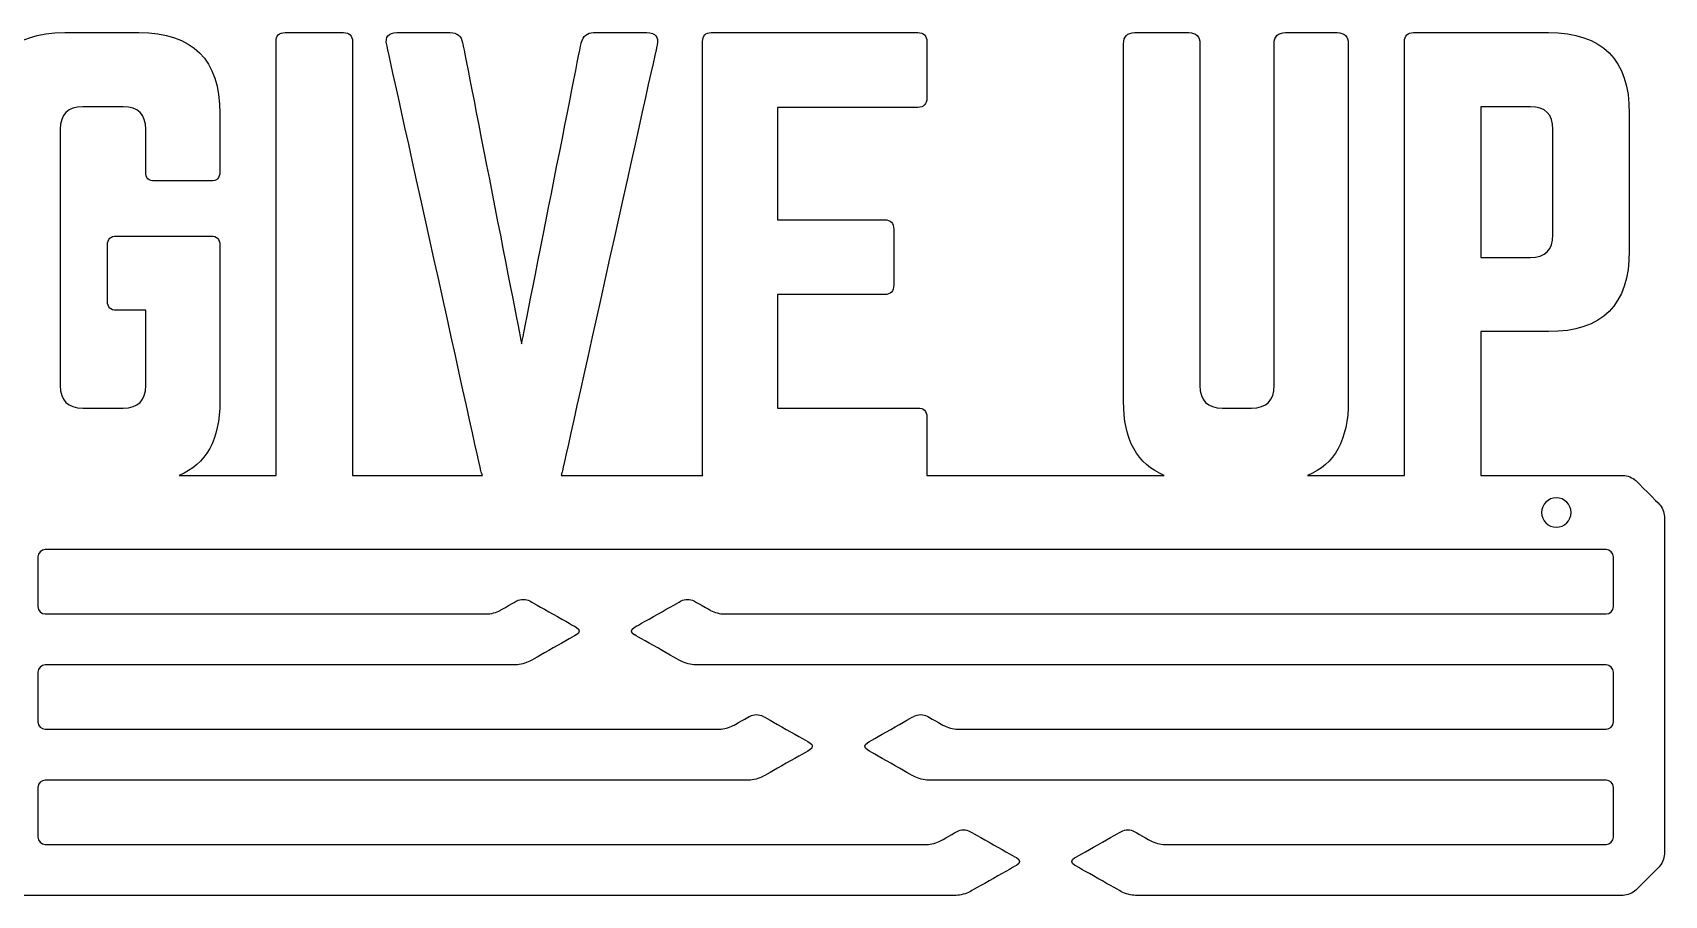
# Model space of a CAD drawing. Header units: millimetres. Extents: x -225 to 225, y -59 to 59.
# Drawn here: x 2.9 to 225.1, y -58.7 to 58.8 of the extents above; entities that cross this region are included whole.
import ezdxf

# ---------------------------------------------------------------- set-up
doc = ezdxf.new("R2010")
doc.units = ezdxf.units.MM
doc.header["$MEASUREMENT"] = 0

msp = doc.modelspace()

# ---------------------------------------------------------------- linework, layer by layer
for points, knots in [([(-3.7916, 47.7761), (-3.7916, 47.7761), (-3.7916, 55.1252), (-0.1171, 58.7996), (7.2317, 58.7996)], [0.2078313253, 0.2078313253, 0.2078313253, 0.2078313253, 0.2078313353, 0.21084337349, 0.21084337349, 0.21084337349, 0.21084337349]), ([(7.2317, 58.7996), (7.2317, 58.7996), (7.2317, 58.7996), (17.3365, 58.7996), (17.3365, 58.7996)], [0.21084337349, 0.21084337349, 0.21084337349, 0.21084337349, 0.21084338349, 0.21385542169, 0.21385542169, 0.21385542169, 0.21385542169]), ([(17.3365, 58.7996), (17.3365, 58.7996), (24.6854, 58.7996), (28.3598, 55.1252), (28.3598, 47.7761)], [0.21385542169, 0.21385542169, 0.21385542169, 0.21385542169, 0.21385543169, 0.21686746988, 0.21686746988, 0.21686746988, 0.21686746988]), ([(36.0151, 57.5747), (36.0151, 57.5747), (36.0151, 58.3913), (36.4232, 58.7996), (37.2398, 58.7996)], [0.28915662651, 0.28915662651, 0.28915662651, 0.28915662651, 0.28915663651, 0.2921686747, 0.2921686747, 0.2921686747, 0.2921686747]), ([(37.2398, 58.7996), (37.2398, 58.7996), (37.2398, 58.7996), (45.2011, 58.7996), (45.2011, 58.7996)], [0.2921686747, 0.2921686747, 0.2921686747, 0.2921686747, 0.2921686847, 0.29518072289, 0.29518072289, 0.29518072289, 0.29518072289]), ([(45.2011, 58.7996), (45.2011, 58.7996), (46.0177, 58.7996), (46.4259, 58.3913), (46.4259, 57.5747)], [0.29518072289, 0.29518072289, 0.29518072289, 0.29518072289, 0.29518073289, 0.29819277108, 0.29819277108, 0.29819277108, 0.29819277108]), ([(51.0955, 57.1154), (51.0955, 57.1154), (50.8403, 58.2383), (51.2997, 58.7996), (52.4734, 58.7996)], [0.31325301205, 0.31325301205, 0.31325301205, 0.31325301205, 0.31325302205, 0.31626506024, 0.31626506024, 0.31626506024, 0.31626506024]), ([(52.4734, 58.7996), (52.4734, 58.7996), (52.4734, 58.7996), (59.7459, 58.7996), (59.7459, 58.7996)], [0.31626506024, 0.31626506024, 0.31626506024, 0.31626506024, 0.31626507024, 0.31927710843, 0.31927710843, 0.31927710843, 0.31927710843]), ([(59.7459, 58.7996), (59.7459, 58.7996), (60.6645, 58.7996), (61.2257, 58.3403), (61.4298, 57.4218)], [0.31927710843, 0.31927710843, 0.31927710843, 0.31927710843, 0.31927711843, 0.32228915663, 0.32228915663, 0.32228915663, 0.32228915663]), ([(77.5823, 57.4218), (77.5823, 57.4218), (77.8374, 58.3403), (78.3987, 58.7996), (79.2662, 58.7996)], [0.32831325301, 0.32831325301, 0.32831325301, 0.32831325301, 0.32831326301, 0.3313253012, 0.3313253012, 0.3313253012, 0.3313253012]), ([(79.2662, 58.7996), (79.2662, 58.7996), (79.2662, 58.7996), (86.5387, 58.7996), (86.5387, 58.7996)], [0.3313253012, 0.3313253012, 0.3313253012, 0.3313253012, 0.3313253112, 0.3343373494, 0.3343373494, 0.3343373494, 0.3343373494]), ([(86.5387, 58.7996), (86.5387, 58.7996), (87.7124, 58.7996), (88.1718, 58.2383), (87.9165, 57.1154)], [0.3343373494, 0.3343373494, 0.3343373494, 0.3343373494, 0.3343373594, 0.33734939759, 0.33734939759, 0.33734939759, 0.33734939759]), ([(94.1173, 57.5747), (94.1173, 57.5747), (94.1173, 58.3913), (94.5, 58.7996), (95.2656, 58.7996)], [0.35240963855, 0.35240963855, 0.35240963855, 0.35240963855, 0.35240964855, 0.35542168675, 0.35542168675, 0.35542168675, 0.35542168675]), ([(95.2656, 58.7996), (95.2656, 58.7996), (95.2656, 58.7996), (123.4364, 58.7996), (123.4364, 58.7996)], [0.35542168675, 0.35542168675, 0.35542168675, 0.35542168675, 0.35542169675, 0.35843373494, 0.35843373494, 0.35843373494, 0.35843373494]), ([(123.4364, 58.7996), (123.4364, 58.7996), (124.2529, 58.7996), (124.6612, 58.3913), (124.6612, 57.5747)], [0.35843373494, 0.35843373494, 0.35843373494, 0.35843373494, 0.35843374494, 0.36144578313, 0.36144578313, 0.36144578313, 0.36144578313]), ([(151.454, 57.2684), (151.454, 57.2684), (151.454, 58.2893), (151.9643, 58.7996), (152.9851, 58.7996)], [0.41265060241, 0.41265060241, 0.41265060241, 0.41265060241, 0.41265061241, 0.4156626506, 0.4156626506, 0.4156626506, 0.4156626506]), ([(152.9851, 58.7996), (152.9851, 58.7996), (152.9851, 58.7996), (160.3339, 58.7996), (160.3339, 58.7996)], [0.4156626506, 0.4156626506, 0.4156626506, 0.4156626506, 0.4156626606, 0.4186746988, 0.4186746988, 0.4186746988, 0.4186746988]), ([(160.3339, 58.7996), (160.3339, 58.7996), (161.3546, 58.7996), (161.8649, 58.2893), (161.8649, 57.2684)], [0.4186746988, 0.4186746988, 0.4186746988, 0.4186746988, 0.4186747088, 0.42168674699, 0.42168674699, 0.42168674699, 0.42168674699]), ([(171.9697, 57.2684), (171.9697, 57.2684), (171.9697, 58.2893), (172.48, 58.7996), (173.5008, 58.7996)], [0.43674698795, 0.43674698795, 0.43674698795, 0.43674698795, 0.43674699795, 0.43975903614, 0.43975903614, 0.43975903614, 0.43975903614]), ([(173.5008, 58.7996), (173.5008, 58.7996), (173.5008, 58.7996), (180.5433, 58.7996), (180.5433, 58.7996)], [0.43975903614, 0.43975903614, 0.43975903614, 0.43975903614, 0.43975904614, 0.44277108434, 0.44277108434, 0.44277108434, 0.44277108434]), ([(180.5433, 58.7996), (180.5433, 58.7996), (181.564, 58.7996), (182.0744, 58.2893), (182.0744, 57.2684)], [0.44277108434, 0.44277108434, 0.44277108434, 0.44277108434, 0.44277109434, 0.44578313253, 0.44578313253, 0.44578313253, 0.44578313253]), ([(189.7296, 57.5747), (189.7296, 57.5747), (189.7296, 58.3913), (190.1378, 58.7996), (190.9543, 58.7996)], [0.46084337349, 0.46084337349, 0.46084337349, 0.46084337349, 0.46084338349, 0.46385542169, 0.46385542169, 0.46385542169, 0.46385542169]), ([(190.9543, 58.7996), (190.9543, 58.7996), (190.9543, 58.7996), (209.3266, 58.7996), (209.3266, 58.7996)], [0.46385542169, 0.46385542169, 0.46385542169, 0.46385542169, 0.46385543169, 0.46686746988, 0.46686746988, 0.46686746988, 0.46686746988]), ([(209.3266, 58.7996), (209.3266, 58.7996), (216.6756, 58.7996), (220.35, 55.1252), (220.35, 47.7761)], [0.46686746988, 0.46686746988, 0.46686746988, 0.46686746988, 0.46686747988, 0.46987951807, 0.46987951807, 0.46987951807, 0.46987951807]), ([(36.0151, -1.2164), (36.0151, -1.2164), (36.0151, -1.2164), (36.0151, 57.5747), (36.0151, 57.5747)], [0.28614457831, 0.28614457831, 0.28614457831, 0.28614457831, 0.28614458831, 0.28915662651, 0.28915662651, 0.28915662651, 0.28915662651]), ([(46.4259, 57.5747), (46.4259, 57.5747), (46.4259, 57.5747), (46.4259, -1.2164), (46.4259, -1.2164)], [0.29819277108, 0.29819277108, 0.29819277108, 0.29819277108, 0.29819278108, 0.30120481928, 0.30120481928, 0.30120481928, 0.30120481928]), ([(63.956, -1.0634), (63.956, -1.0634), (63.956, -1.0634), (51.0955, 57.1154), (51.0955, 57.1154)], [0.31024096386, 0.31024096386, 0.31024096386, 0.31024096386, 0.31024097386, 0.31325301205, 0.31325301205, 0.31325301205, 0.31325301205]), ([(61.4298, 57.4218), (61.4298, 57.4218), (61.4298, 57.4218), (69.4678, 16.3902), (69.4678, 16.3902)], [0.32228915663, 0.32228915663, 0.32228915663, 0.32228915663, 0.32228916663, 0.32530120482, 0.32530120482, 0.32530120482, 0.32530120482]), ([(69.4678, 16.3902), (69.4678, 16.3902), (69.4678, 16.3902), (77.5823, 57.4218), (77.5823, 57.4218)], [0.32530120482, 0.32530120482, 0.32530120482, 0.32530120482, 0.32530121482, 0.32831325301, 0.32831325301, 0.32831325301, 0.32831325301]), ([(87.9165, 57.1154), (87.9165, 57.1154), (87.9165, 57.1154), (74.9795, -1.0634), (74.9795, -1.0634)], [0.33734939759, 0.33734939759, 0.33734939759, 0.33734939759, 0.33734940759, 0.34036144578, 0.34036144578, 0.34036144578, 0.34036144578]), ([(94.1173, -1.2164), (94.1173, -1.2164), (94.1173, -1.2164), (94.1173, 57.5747), (94.1173, 57.5747)], [0.34939759036, 0.34939759036, 0.34939759036, 0.34939759036, 0.34939760036, 0.35240963855, 0.35240963855, 0.35240963855, 0.35240963855]), ([(124.6612, 57.5747), (124.6612, 57.5747), (124.6612, 57.5747), (124.6612, 49.9198), (124.6612, 49.9198)], [0.36144578313, 0.36144578313, 0.36144578313, 0.36144578313, 0.36144579313, 0.36445783133, 0.36445783133, 0.36445783133, 0.36445783133]), ([(151.454, 8.5821), (151.454, 8.5821), (151.454, 8.5821), (151.454, 57.2684), (151.454, 57.2684)], [0.40963855422, 0.40963855422, 0.40963855422, 0.40963855422, 0.40963856422, 0.41265060241, 0.41265060241, 0.41265060241, 0.41265060241]), ([(161.8649, 57.2684), (161.8649, 57.2684), (161.8649, 57.2684), (161.8649, 10.7255), (161.8649, 10.7255)], [0.42168674699, 0.42168674699, 0.42168674699, 0.42168674699, 0.42168675699, 0.42469879518, 0.42469879518, 0.42469879518, 0.42469879518]), ([(171.9697, 10.7255), (171.9697, 10.7255), (171.9697, 10.7255), (171.9697, 57.2684), (171.9697, 57.2684)], [0.43373493976, 0.43373493976, 0.43373493976, 0.43373493976, 0.43373494976, 0.43674698795, 0.43674698795, 0.43674698795, 0.43674698795]), ([(182.0744, 57.2684), (182.0744, 57.2684), (182.0744, 57.2684), (182.0744, 8.5821), (182.0744, 8.5821)], [0.44578313253, 0.44578313253, 0.44578313253, 0.44578313253, 0.44578314253, 0.44879518072, 0.44879518072, 0.44879518072, 0.44879518072]), ([(189.7296, -1.2164), (189.7296, -1.2164), (189.7296, -1.2164), (189.7296, 57.5747), (189.7296, 57.5747)], [0.4578313253, 0.4578313253, 0.4578313253, 0.4578313253, 0.4578313353, 0.46084337349, 0.46084337349, 0.46084337349, 0.46084337349]), ([(124.6612, 49.9198), (124.6612, 49.9198), (124.6612, 49.0521), (124.2529, 48.6185), (123.4364, 48.6185)], [0.36445783133, 0.36445783133, 0.36445783133, 0.36445783133, 0.36445784133, 0.36746987952, 0.36746987952, 0.36746987952, 0.36746987952]), ([(9.6814, 48.6948), (9.6814, 48.6948), (7.6401, 48.6948), (6.6194, 47.6743), (6.6194, 45.6328)], [0.23795180723, 0.23795180723, 0.23795180723, 0.23795180723, 0.23795181723, 0.24096385542, 0.24096385542, 0.24096385542, 0.24096385542]), ([(15.1932, 48.6948), (15.1932, 48.6948), (15.1932, 48.6948), (9.6814, 48.6948), (9.6814, 48.6948)], [0.23493975904, 0.23493975904, 0.23493975904, 0.23493975904, 0.23493976904, 0.23795180723, 0.23795180723, 0.23795180723, 0.23795180723]), ([(18.2552, 45.6328), (18.2552, 45.6328), (18.2552, 47.6743), (17.2344, 48.6948), (15.1932, 48.6948)], [0.23192771084, 0.23192771084, 0.23192771084, 0.23192771084, 0.23192772084, 0.23493975904, 0.23493975904, 0.23493975904, 0.23493975904]), ([(28.3598, 47.7761), (28.3598, 47.7761), (28.3598, 47.7761), (28.3598, 39.815), (28.3598, 39.815)], [0.21686746988, 0.21686746988, 0.21686746988, 0.21686746988, 0.21686747988, 0.21987951807, 0.21987951807, 0.21987951807, 0.21987951807]), ([(123.4364, 48.6185), (123.4364, 48.6185), (123.4364, 48.6185), (104.2986, 48.6185), (104.2986, 48.6185)], [0.36746987952, 0.36746987952, 0.36746987952, 0.36746987952, 0.36746988952, 0.37048192771, 0.37048192771, 0.37048192771, 0.37048192771]), ([(104.2986, 48.6185), (104.2986, 48.6185), (104.2986, 48.6185), (104.2986, 33.308), (104.2986, 33.308)], [0.37048192771, 0.37048192771, 0.37048192771, 0.37048192771, 0.37048193771, 0.3734939759, 0.3734939759, 0.3734939759, 0.3734939759]), ([(206.877, 48.6948), (206.877, 48.6948), (206.877, 48.6948), (200.1405, 48.6948), (200.1405, 48.6948)], [0.428571429, 0.428571429, 0.428571429, 0.428571429, 0.428571439, 0.571428571, 0.571428571, 0.571428571, 0.571428571]), ([(200.1405, 48.6948), (200.1405, 48.6948), (200.1405, 48.6948), (200.1405, 28.179), (200.1405, 28.179)], [0.571428571, 0.571428571, 0.571428571, 0.571428571, 0.571428581, 0.714285714, 0.714285714, 0.714285714, 0.714285714]), ([(209.939, 45.6328), (209.939, 45.6328), (209.939, 47.6743), (208.9183, 48.6948), (206.877, 48.6948)], [0.285714286, 0.285714286, 0.285714286, 0.285714286, 0.285714296, 0.428571429, 0.428571429, 0.428571429, 0.428571429]), ([(220.35, 47.7761), (220.35, 47.7761), (220.35, 47.7761), (220.35, 29.0978), (220.35, 29.0978)], [0.46987951807, 0.46987951807, 0.46987951807, 0.46987951807, 0.46987952807, 0.47289156627, 0.47289156627, 0.47289156627, 0.47289156627]), ([(6.6194, 45.6328), (6.6194, 45.6328), (6.6194, 45.6328), (6.6194, 10.7255), (6.6194, 10.7255)], [0.24096385542, 0.24096385542, 0.24096385542, 0.24096385542, 0.24096386542, 0.24397590361, 0.24397590361, 0.24397590361, 0.24397590361]), ([(18.2552, 39.815), (18.2552, 39.815), (18.2552, 39.815), (18.2552, 45.6328), (18.2552, 45.6328)], [0.22891566265, 0.22891566265, 0.22891566265, 0.22891566265, 0.22891567265, 0.23192771084, 0.23192771084, 0.23192771084, 0.23192771084]), ([(209.939, 31.2413), (209.939, 31.2413), (209.939, 31.2413), (209.939, 45.6328), (209.939, 45.6328)], [0.142857143, 0.142857143, 0.142857143, 0.142857143, 0.142857153, 0.285714286, 0.285714286, 0.285714286, 0.285714286]), ([(19.48, 38.5902), (19.48, 38.5902), (18.6634, 38.5902), (18.2552, 38.9985), (18.2552, 39.815)], [0.22590361446, 0.22590361446, 0.22590361446, 0.22590361446, 0.22590362446, 0.22891566265, 0.22891566265, 0.22891566265, 0.22891566265]), ([(27.135, 38.5902), (27.135, 38.5902), (27.135, 38.5902), (19.48, 38.5902), (19.48, 38.5902)], [0.22289156627, 0.22289156627, 0.22289156627, 0.22289156627, 0.22289157627, 0.22590361446, 0.22590361446, 0.22590361446, 0.22590361446]), ([(28.3598, 39.815), (28.3598, 39.815), (28.3598, 38.9985), (27.9516, 38.5902), (27.135, 38.5902)], [0.21987951807, 0.21987951807, 0.21987951807, 0.21987951807, 0.21987952807, 0.22289156627, 0.22289156627, 0.22289156627, 0.22289156627]), ([(104.2986, 33.308), (104.2986, 33.308), (104.2986, 33.308), (118.9197, 33.308), (118.9197, 33.308)], [0.3734939759, 0.3734939759, 0.3734939759, 0.3734939759, 0.3734939859, 0.3765060241, 0.3765060241, 0.3765060241, 0.3765060241]), ([(118.9197, 33.308), (118.9197, 33.308), (119.7363, 33.308), (120.1446, 32.8742), (120.1446, 32.0067)], [0.3765060241, 0.3765060241, 0.3765060241, 0.3765060241, 0.3765060341, 0.37951807229, 0.37951807229, 0.37951807229, 0.37951807229]), ([(120.1446, 32.0067), (120.1446, 32.0067), (120.1446, 32.0067), (120.1446, 24.4281), (120.1446, 24.4281)], [0.37951807229, 0.37951807229, 0.37951807229, 0.37951807229, 0.37951808229, 0.38253012048, 0.38253012048, 0.38253012048, 0.38253012048]), ([(13.0497, 29.8634), (13.0497, 29.8634), (13.0497, 30.6799), (13.4579, 31.0879), (14.2745, 31.0879)], [0.26506024096, 0.26506024096, 0.26506024096, 0.26506024096, 0.26506025096, 0.26807228916, 0.26807228916, 0.26807228916, 0.26807228916]), ([(13.0497, 22.208), (13.0497, 22.208), (13.0497, 22.208), (13.0497, 29.8634), (13.0497, 29.8634)], [0.26204819277, 0.26204819277, 0.26204819277, 0.26204819277, 0.26204820277, 0.26506024096, 0.26506024096, 0.26506024096, 0.26506024096]), ([(14.2745, 31.0879), (14.2745, 31.0879), (14.2745, 31.0879), (27.135, 31.0879), (27.135, 31.0879)], [0.26807228916, 0.26807228916, 0.26807228916, 0.26807228916, 0.26807229916, 0.27108433735, 0.27108433735, 0.27108433735, 0.27108433735]), ([(27.135, 31.0879), (27.135, 31.0879), (27.9516, 31.0879), (28.3598, 30.6799), (28.3598, 29.8634)], [0.27108433735, 0.27108433735, 0.27108433735, 0.27108433735, 0.27108434735, 0.27409638554, 0.27409638554, 0.27409638554, 0.27409638554]), ([(28.3598, 29.8634), (28.3598, 29.8634), (28.3598, 29.8634), (28.3598, 8.5821), (28.3598, 8.5821)], [0.27409638554, 0.27409638554, 0.27409638554, 0.27409638554, 0.27409639554, 0.27710843373, 0.27710843373, 0.27710843373, 0.27710843373]), ([(220.35, 29.0978), (220.35, 29.0978), (220.35, 21.7489), (216.6756, 18.0744), (209.3266, 18.0744)], [0.47289156627, 0.47289156627, 0.47289156627, 0.47289156627, 0.47289157627, 0.47590361446, 0.47590361446, 0.47590361446, 0.47590361446]), ([(200.1405, 28.179), (200.1405, 28.179), (200.1405, 28.179), (206.877, 28.179), (206.877, 28.179)], [0.714285714, 0.714285714, 0.714285714, 0.714285714, 0.714285724, 1, 1, 1, 1]), ([(118.9197, 23.1267), (118.9197, 23.1267), (118.9197, 23.1267), (104.2986, 23.1267), (104.2986, 23.1267)], [0.38554216867, 0.38554216867, 0.38554216867, 0.38554216867, 0.38554217867, 0.38855421687, 0.38855421687, 0.38855421687, 0.38855421687]), ([(104.2986, 23.1267), (104.2986, 23.1267), (104.2986, 23.1267), (104.2986, 7.6634), (104.2986, 7.6634)], [0.38855421687, 0.38855421687, 0.38855421687, 0.38855421687, 0.38855422687, 0.39156626506, 0.39156626506, 0.39156626506, 0.39156626506]), ([(120.1446, 24.4281), (120.1446, 24.4281), (120.1446, 23.5604), (119.7363, 23.1267), (118.9197, 23.1267)], [0.38253012048, 0.38253012048, 0.38253012048, 0.38253012048, 0.38253013048, 0.38554216867, 0.38554216867, 0.38554216867, 0.38554216867]), ([(14.2745, 20.9833), (14.2745, 20.9833), (13.4579, 20.9833), (13.0497, 21.3915), (13.0497, 22.208)], [0.25903614458, 0.25903614458, 0.25903614458, 0.25903614458, 0.25903615458, 0.26204819277, 0.26204819277, 0.26204819277, 0.26204819277]), ([(18.2552, 20.9833), (18.2552, 20.9833), (18.2552, 20.9833), (14.2745, 20.9833), (14.2745, 20.9833)], [0.25602409639, 0.25602409639, 0.25602409639, 0.25602409639, 0.25602410639, 0.25903614458, 0.25903614458, 0.25903614458, 0.25903614458]), ([(18.2552, 10.7255), (18.2552, 10.7255), (18.2552, 10.7255), (18.2552, 20.9833), (18.2552, 20.9833)], [0.25301204819, 0.25301204819, 0.25301204819, 0.25301204819, 0.25301205819, 0.25602409639, 0.25602409639, 0.25602409639, 0.25602409639]), ([(209.3266, 18.0744), (209.3266, 18.0744), (209.3266, 18.0744), (200.1405, 18.0744), (200.1405, 18.0744)], [0.47590361446, 0.47590361446, 0.47590361446, 0.47590361446, 0.47590362446, 0.47891566265, 0.47891566265, 0.47891566265, 0.47891566265]), ([(200.1405, 18.0744), (200.1405, 18.0744), (200.1405, 18.0744), (200.1405, -1.2164), (200.1405, -1.2164)], [0.47891566265, 0.47891566265, 0.47891566265, 0.47891566265, 0.47891567265, 0.48192771084, 0.48192771084, 0.48192771084, 0.48192771084]), ([(6.6194, 10.7255), (6.6194, 10.7255), (6.6194, 8.6842), (7.6401, 7.6634), (9.6814, 7.6634)], [0.24397590361, 0.24397590361, 0.24397590361, 0.24397590361, 0.24397591361, 0.24698795181, 0.24698795181, 0.24698795181, 0.24698795181]), ([(15.1932, 7.6634), (15.1932, 7.6634), (17.2344, 7.6634), (18.2552, 8.6842), (18.2552, 10.7255)], [0.25, 0.25, 0.25, 0.25, 0.25000001, 0.25301204819, 0.25301204819, 0.25301204819, 0.25301204819]), ([(161.8649, 10.7255), (161.8649, 10.7255), (161.8649, 8.6842), (162.8856, 7.6634), (164.927, 7.6634)], [0.42469879518, 0.42469879518, 0.42469879518, 0.42469879518, 0.42469880518, 0.42771084337, 0.42771084337, 0.42771084337, 0.42771084337]), ([(168.9077, 7.6634), (168.9077, 7.6634), (170.9489, 7.6634), (171.9697, 8.6842), (171.9697, 10.7255)], [0.43072289157, 0.43072289157, 0.43072289157, 0.43072289157, 0.43072290157, 0.43373493976, 0.43373493976, 0.43373493976, 0.43373493976]), ([(9.6814, 7.6634), (9.6814, 7.6634), (9.6814, 7.6634), (15.1932, 7.6634), (15.1932, 7.6634)], [0.24698795181, 0.24698795181, 0.24698795181, 0.24698795181, 0.24698796181, 0.25, 0.25, 0.25, 0.25]), ([(28.3598, 8.5821), (28.3598, 8.5821), (28.3598, 3.365), (26.5074, 0.0005), (22.8038, -1.513)], [0.27710843373, 0.27710843373, 0.27710843373, 0.27710843373, 0.27710844373, 0.28012048193, 0.28012048193, 0.28012048193, 0.28012048193]), ([(104.2986, 7.6634), (104.2986, 7.6634), (104.2986, 7.6634), (123.4364, 7.6634), (123.4364, 7.6634)], [0.39156626506, 0.39156626506, 0.39156626506, 0.39156626506, 0.39156627506, 0.39457831325, 0.39457831325, 0.39457831325, 0.39457831325]), ([(123.4364, 7.6634), (123.4364, 7.6634), (124.2529, 7.6634), (124.6612, 7.2552), (124.6612, 6.4386)], [0.39457831325, 0.39457831325, 0.39457831325, 0.39457831325, 0.39457832325, 0.39759036145, 0.39759036145, 0.39759036145, 0.39759036145]), ([(157.0101, -1.513), (157.0101, -1.513), (153.3065, 0.0005), (151.454, 3.365), (151.454, 8.5821)], [0.40662650602, 0.40662650602, 0.40662650602, 0.40662650602, 0.40662651602, 0.40963855422, 0.40963855422, 0.40963855422, 0.40963855422]), ([(164.927, 7.6634), (164.927, 7.6634), (164.927, 7.6634), (168.9077, 7.6634), (168.9077, 7.6634)], [0.42771084337, 0.42771084337, 0.42771084337, 0.42771084337, 0.42771085337, 0.43072289157, 0.43072289157, 0.43072289157, 0.43072289157]), ([(182.0744, 8.5821), (182.0744, 8.5821), (182.0744, 3.365), (180.2219, 0.0005), (176.5183, -1.513)], [0.44879518072, 0.44879518072, 0.44879518072, 0.44879518072, 0.44879519072, 0.45180722892, 0.45180722892, 0.45180722892, 0.45180722892]), ([(124.6612, 6.4386), (124.6612, 6.4386), (124.6612, 6.4386), (124.6612, -1.2164), (124.6612, -1.2164)], [0.39759036145, 0.39759036145, 0.39759036145, 0.39759036145, 0.39759037145, 0.40060240964, 0.40060240964, 0.40060240964, 0.40060240964]), ([(22.8038, -1.513), (22.8038, -1.513), (22.8038, -1.513), (36.0356, -1.513), (36.0356, -1.513)], [0.28012048193, 0.28012048193, 0.28012048193, 0.28012048193, 0.28012049193, 0.28313253012, 0.28313253012, 0.28313253012, 0.28313253012]), ([(36.0356, -1.513), (36.0356, -1.513), (36.0219, -1.4209), (36.0151, -1.3221), (36.0151, -1.2164)], [0.28313253012, 0.28313253012, 0.28313253012, 0.28313253012, 0.28313254012, 0.28614457831, 0.28614457831, 0.28614457831, 0.28614457831]), ([(46.4259, -1.2164), (46.4259, -1.2164), (46.4259, -1.3221), (46.4191, -1.4209), (46.4054, -1.513)], [0.30120481928, 0.30120481928, 0.30120481928, 0.30120481928, 0.30120482928, 0.30421686747, 0.30421686747, 0.30421686747, 0.30421686747]), ([(46.4054, -1.513), (46.4054, -1.513), (46.4054, -1.513), (64.1228, -1.513), (64.1228, -1.513)], [0.30421686747, 0.30421686747, 0.30421686747, 0.30421686747, 0.30421687747, 0.30722891566, 0.30722891566, 0.30722891566, 0.30722891566]), ([(64.1228, -1.513), (64.1228, -1.513), (64.0574, -1.3778), (64.0017, -1.228), (63.956, -1.0634)], [0.30722891566, 0.30722891566, 0.30722891566, 0.30722891566, 0.30722892566, 0.31024096386, 0.31024096386, 0.31024096386, 0.31024096386]), ([(74.9795, -1.0634), (74.9795, -1.0634), (74.9429, -1.228), (74.8949, -1.3778), (74.8353, -1.513)], [0.34036144578, 0.34036144578, 0.34036144578, 0.34036144578, 0.34036145578, 0.34337349398, 0.34337349398, 0.34337349398, 0.34337349398]), ([(74.8353, -1.513), (74.8353, -1.513), (74.8353, -1.513), (94.1366, -1.513), (94.1366, -1.513)], [0.34337349398, 0.34337349398, 0.34337349398, 0.34337349398, 0.34337350398, 0.34638554217, 0.34638554217, 0.34638554217, 0.34638554217]), ([(94.1366, -1.513), (94.1366, -1.513), (94.1238, -1.4209), (94.1173, -1.3221), (94.1173, -1.2164)], [0.34638554217, 0.34638554217, 0.34638554217, 0.34638554217, 0.34638555217, 0.34939759036, 0.34939759036, 0.34939759036, 0.34939759036]), ([(124.6612, -1.2164), (124.6612, -1.2164), (124.6612, -1.3221), (124.6544, -1.4209), (124.6407, -1.513)], [0.40060240964, 0.40060240964, 0.40060240964, 0.40060240964, 0.40060241964, 0.40361445783, 0.40361445783, 0.40361445783, 0.40361445783]), ([(124.6407, -1.513), (124.6407, -1.513), (124.6407, -1.513), (157.0101, -1.513), (157.0101, -1.513)], [0.40361445783, 0.40361445783, 0.40361445783, 0.40361445783, 0.40361446783, 0.40662650602, 0.40662650602, 0.40662650602, 0.40662650602]), ([(176.5183, -1.513), (176.5183, -1.513), (176.5183, -1.513), (189.7501, -1.513), (189.7501, -1.513)], [0.45180722892, 0.45180722892, 0.45180722892, 0.45180722892, 0.45180723892, 0.45481927711, 0.45481927711, 0.45481927711, 0.45481927711]), ([(189.7501, -1.513), (189.7501, -1.513), (189.7364, -1.4209), (189.7296, -1.3221), (189.7296, -1.2164)], [0.45481927711, 0.45481927711, 0.45481927711, 0.45481927711, 0.45481928711, 0.4578313253, 0.4578313253, 0.4578313253, 0.4578313253]), ([(200.1405, -1.2164), (200.1405, -1.2164), (200.1405, -1.3221), (200.1337, -1.4209), (200.12, -1.513)], [0.48192771084, 0.48192771084, 0.48192771084, 0.48192771084, 0.48192772084, 0.48493975904, 0.48493975904, 0.48493975904, 0.48493975904]), ([(200.12, -1.513), (200.12, -1.513), (200.12, -1.513), (219.5225, -1.513), (219.5225, -1.513)], [0.48493975904, 0.48493975904, 0.48493975904, 0.48493975904, 0.48493976904, 0.48795180723, 0.48795180723, 0.48795180723, 0.48795180723]), ([(219.5225, -1.513), (219.5225, -1.513), (220.0728, -1.513), (220.8408, -1.8312), (221.23, -2.2203)], [0.48795180723, 0.48795180723, 0.48795180723, 0.48795180723, 0.48795181723, 0.49096385542, 0.49096385542, 0.49096385542, 0.49096385542]), ([(221.23, -2.2203), (221.23, -2.2203), (221.23, -2.2203), (224.4187, -5.4091), (224.4187, -5.4091)], [0.49096385542, 0.49096385542, 0.49096385542, 0.49096385542, 0.49096386542, 0.49397590361, 0.49397590361, 0.49397590361, 0.49397590361]), ([(210.412, -4.568), (210.412, -4.568), (209.3074, -4.568), (208.4121, -5.4634), (208.4121, -6.5683), (208.4121, -6.5683), (208.4121, -7.6728), (209.3074, -8.5682), (210.412, -8.5682)], [0.4, 0.4, 0.4, 0.4, 0.40000001, 0.6, 0.6, 0.6, 0.60000001, 1, 1, 1, 1]), ([(212.4118, -6.5683), (212.4118, -6.5683), (212.4118, -5.4634), (211.5165, -4.568), (210.412, -4.568)], [0.2, 0.2, 0.2, 0.2, 0.20000001, 0.4, 0.4, 0.4, 0.4]), ([(224.4187, -5.4091), (224.4187, -5.4091), (224.8079, -5.7978), (225.1261, -6.5662), (225.1261, -7.1161)], [0.49397590361, 0.49397590361, 0.49397590361, 0.49397590361, 0.49397591361, 0.49698795181, 0.49698795181, 0.49698795181, 0.49698795181]), ([(225.1261, -7.1161), (225.1261, -7.1161), (225.1261, -7.1161), (225.1261, -53.1161), (225.1261, -53.1161), (225.1261, -53.1161), (225.1261, -53.6661), (224.8079, -54.4345), (224.4187, -54.8232)], [0.49698795181, 0.49698795181, 0.49698795181, 0.49698795181, 0.49698796181, 0.5, 0.5, 0.5, 0.50000001, 0.50301204819, 0.50301204819, 0.50301204819, 0.50301204819]), ([(217.1906, -11.6232), (217.1906, -11.6232), (217.1906, -11.6232), (4.5848, -11.6232), (4.5848, -11.6232), (4.5848, -11.6232), (4.0348, -11.6232), (3.585, -12.0734), (3.585, -12.6235)], [0.61746987952, 0.61746987952, 0.61746987952, 0.61746987952, 0.61746988952, 0.62048192771, 0.62048192771, 0.62048192771, 0.62048193771, 0.6234939759, 0.6234939759, 0.6234939759, 0.6234939759]), ([(3.585, -12.6235), (3.585, -12.6235), (3.585, -12.6235), (3.585, -19.3865), (3.585, -19.3865), (3.585, -19.3865), (3.585, -19.9369), (4.0348, -20.3867), (4.5848, -20.3867)], [0.6234939759, 0.6234939759, 0.6234939759, 0.6234939759, 0.6234939859, 0.6265060241, 0.6265060241, 0.6265060241, 0.6265060341, 0.62951807229, 0.62951807229, 0.62951807229, 0.62951807229]), ([(218.1907, -19.3865), (218.1907, -19.3865), (218.1907, -19.3865), (218.1907, -12.6235), (218.1907, -12.6235), (218.1907, -12.6235), (218.1907, -12.0734), (217.7407, -11.6232), (217.1906, -11.6232)], [0.61144578313, 0.61144578313, 0.61144578313, 0.61144578313, 0.61144579313, 0.61445783133, 0.61445783133, 0.61445783133, 0.61445784133, 0.61746987952, 0.61746987952, 0.61746987952, 0.61746987952]), ([(4.5848, -20.3867), (4.5848, -20.3867), (4.5848, -20.3867), (64.6822, -20.3867), (64.6822, -20.3867), (64.6822, -20.3867), (65.2325, -20.3867), (66.0738, -20.1649), (66.5526, -19.8939)], [0.62951807229, 0.62951807229, 0.62951807229, 0.62951807229, 0.62951808229, 0.63253012048, 0.63253012048, 0.63253012048, 0.63253013048, 0.63554216867, 0.63554216867, 0.63554216867, 0.63554216867]), ([(66.5526, -19.8939), (66.5526, -19.8939), (66.5526, -19.8939), (68.8234, -18.6084), (68.8234, -18.6084)], [0.63554216867, 0.63554216867, 0.63554216867, 0.63554216867, 0.63554217867, 0.63855421687, 0.63855421687, 0.63855421687, 0.63855421687]), ([(68.8234, -18.6084), (68.8234, -18.6084), (69.3021, -18.337), (70.0857, -18.337), (70.564, -18.6084)], [0.63855421687, 0.63855421687, 0.63855421687, 0.63855421687, 0.63855422687, 0.64156626506, 0.64156626506, 0.64156626506, 0.64156626506]), ([(70.564, -18.6084), (70.564, -18.6084), (70.564, -18.6084), (76.9546, -22.2261), (76.9546, -22.2261)], [0.64156626506, 0.64156626506, 0.64156626506, 0.64156626506, 0.64156627506, 0.64457831325, 0.64457831325, 0.64457831325, 0.64457831325]), ([(84.8072, -22.2261), (84.8072, -22.2261), (84.8072, -22.2261), (91.1976, -18.6084), (91.1976, -18.6084)], [0.59337349398, 0.59337349398, 0.59337349398, 0.59337349398, 0.59337350398, 0.59638554217, 0.59638554217, 0.59638554217, 0.59638554217]), ([(91.1976, -18.6084), (91.1976, -18.6084), (91.6764, -18.337), (92.4593, -18.337), (92.9384, -18.6084)], [0.59638554217, 0.59638554217, 0.59638554217, 0.59638554217, 0.59638555217, 0.59939759036, 0.59939759036, 0.59939759036, 0.59939759036]), ([(92.9384, -18.6084), (92.9384, -18.6084), (92.9384, -18.6084), (95.2092, -19.8939), (95.2092, -19.8939)], [0.59939759036, 0.59939759036, 0.59939759036, 0.59939759036, 0.59939760036, 0.60240963855, 0.60240963855, 0.60240963855, 0.60240963855]), ([(95.2092, -19.8939), (95.2092, -19.8939), (95.6878, -20.1649), (96.5295, -20.3867), (97.0795, -20.3867)], [0.60240963855, 0.60240963855, 0.60240963855, 0.60240963855, 0.60240964855, 0.60542168675, 0.60542168675, 0.60542168675, 0.60542168675]), ([(97.0795, -20.3867), (97.0795, -20.3867), (97.0795, -20.3867), (217.1906, -20.3867), (217.1906, -20.3867), (217.1906, -20.3867), (217.7407, -20.3867), (218.1907, -19.9369), (218.1907, -19.3865)], [0.60542168675, 0.60542168675, 0.60542168675, 0.60542168675, 0.60542169675, 0.60843373494, 0.60843373494, 0.60843373494, 0.60843374494, 0.61144578313, 0.61144578313, 0.61144578313, 0.61144578313]), ([(76.9546, -22.2261), (76.9546, -22.2261), (77.4334, -22.497), (77.4334, -22.9404), (76.9546, -23.2114)], [0.64457831325, 0.64457831325, 0.64457831325, 0.64457831325, 0.64457832325, 0.64759036145, 0.64759036145, 0.64759036145, 0.64759036145]), ([(84.8072, -23.2114), (84.8072, -23.2114), (84.3287, -22.9404), (84.3287, -22.497), (84.8072, -22.2261)], [0.59036144578, 0.59036144578, 0.59036144578, 0.59036144578, 0.59036145578, 0.59337349398, 0.59337349398, 0.59337349398, 0.59337349398]), ([(76.9546, -23.2114), (76.9546, -23.2114), (76.9546, -23.2114), (70.564, -26.8295), (70.564, -26.8295)], [0.64759036145, 0.64759036145, 0.64759036145, 0.64759036145, 0.64759037145, 0.65060240964, 0.65060240964, 0.65060240964, 0.65060240964]), ([(91.1976, -26.8295), (91.1976, -26.8295), (91.1976, -26.8295), (84.8072, -23.2114), (84.8072, -23.2114)], [0.58734939759, 0.58734939759, 0.58734939759, 0.58734939759, 0.58734940759, 0.59036144578, 0.59036144578, 0.59036144578, 0.59036144578]), ([(68.6748, -27.3219), (68.6748, -27.3219), (68.6748, -27.3219), (4.5848, -27.3219), (4.5848, -27.3219), (4.5848, -27.3219), (4.0348, -27.3219), (3.585, -27.7721), (3.585, -28.3221)], [0.65361445783, 0.65361445783, 0.65361445783, 0.65361445783, 0.65361446783, 0.65662650602, 0.65662650602, 0.65662650602, 0.65662651602, 0.65963855422, 0.65963855422, 0.65963855422, 0.65963855422]), ([(3.585, -28.3221), (3.585, -28.3221), (3.585, -28.3221), (3.585, -35.0852), (3.585, -35.0852), (3.585, -35.0852), (3.585, -35.6355), (4.0348, -36.0854), (4.5848, -36.0854)], [0.65963855422, 0.65963855422, 0.65963855422, 0.65963855422, 0.65963856422, 0.66265060241, 0.66265060241, 0.66265060241, 0.66265061241, 0.6656626506, 0.6656626506, 0.6656626506, 0.6656626506]), ([(70.564, -26.8295), (70.564, -26.8295), (70.0857, -27.1005), (69.2245, -27.3219), (68.6748, -27.3219)], [0.65060240964, 0.65060240964, 0.65060240964, 0.65060240964, 0.65060241964, 0.65361445783, 0.65361445783, 0.65361445783, 0.65361445783]), ([(217.1906, -27.3219), (217.1906, -27.3219), (217.1906, -27.3219), (93.1284, -27.3219), (93.1284, -27.3219), (93.1284, -27.3219), (92.5781, -27.3219), (91.6764, -27.1005), (91.1976, -26.8295)], [0.5813253012, 0.5813253012, 0.5813253012, 0.5813253012, 0.5813253112, 0.5843373494, 0.5843373494, 0.5843373494, 0.5843373594, 0.58734939759, 0.58734939759, 0.58734939759, 0.58734939759]), ([(218.1907, -35.0852), (218.1907, -35.0852), (218.1907, -35.0852), (218.1907, -28.3221), (218.1907, -28.3221), (218.1907, -28.3221), (218.1907, -27.7721), (217.7407, -27.3219), (217.1906, -27.3219)], [0.57530120482, 0.57530120482, 0.57530120482, 0.57530120482, 0.57530121482, 0.57831325301, 0.57831325301, 0.57831325301, 0.57831326301, 0.5813253012, 0.5813253012, 0.5813253012, 0.5813253012]), ([(98.3027, -35.5925), (98.3027, -35.5925), (98.3027, -35.5925), (100.5736, -34.3069), (100.5736, -34.3069)], [0.67168674699, 0.67168674699, 0.67168674699, 0.67168674699, 0.67168675699, 0.67469879518, 0.67469879518, 0.67469879518, 0.67469879518]), ([(100.5736, -34.3069), (100.5736, -34.3069), (101.0521, -34.0357), (101.8357, -34.0357), (102.3141, -34.3069)], [0.67469879518, 0.67469879518, 0.67469879518, 0.67469879518, 0.67469880518, 0.67771084337, 0.67771084337, 0.67771084337, 0.67771084337]), ([(102.3141, -34.3069), (102.3141, -34.3069), (102.3141, -34.3069), (108.7047, -37.9247), (108.7047, -37.9247)], [0.67771084337, 0.67771084337, 0.67771084337, 0.67771084337, 0.67771085337, 0.68072289157, 0.68072289157, 0.68072289157, 0.68072289157]), ([(116.5573, -37.9247), (116.5573, -37.9247), (116.5573, -37.9247), (122.9478, -34.3069), (122.9478, -34.3069)], [0.55722891566, 0.55722891566, 0.55722891566, 0.55722891566, 0.55722892566, 0.56024096386, 0.56024096386, 0.56024096386, 0.56024096386]), ([(122.9478, -34.3069), (122.9478, -34.3069), (123.4265, -34.0357), (124.2094, -34.0357), (124.6885, -34.3069)], [0.56024096386, 0.56024096386, 0.56024096386, 0.56024096386, 0.56024097386, 0.56325301205, 0.56325301205, 0.56325301205, 0.56325301205]), ([(124.6885, -34.3069), (124.6885, -34.3069), (124.6885, -34.3069), (126.9593, -35.5925), (126.9593, -35.5925)], [0.56325301205, 0.56325301205, 0.56325301205, 0.56325301205, 0.56325302205, 0.56626506024, 0.56626506024, 0.56626506024, 0.56626506024]), ([(128.8297, -36.0854), (128.8297, -36.0854), (128.8297, -36.0854), (217.1906, -36.0854), (217.1906, -36.0854), (217.1906, -36.0854), (217.7407, -36.0854), (218.1907, -35.6355), (218.1907, -35.0852)], [0.56927710843, 0.56927710843, 0.56927710843, 0.56927710843, 0.56927711843, 0.57228915663, 0.57228915663, 0.57228915663, 0.57228916663, 0.57530120482, 0.57530120482, 0.57530120482, 0.57530120482]), ([(4.5848, -36.0854), (4.5848, -36.0854), (4.5848, -36.0854), (96.4322, -36.0854), (96.4322, -36.0854), (96.4322, -36.0854), (96.9825, -36.0854), (97.8239, -35.8638), (98.3027, -35.5925)], [0.6656626506, 0.6656626506, 0.6656626506, 0.6656626506, 0.6656626606, 0.6686746988, 0.6686746988, 0.6686746988, 0.6686747088, 0.67168674699, 0.67168674699, 0.67168674699, 0.67168674699]), ([(126.9593, -35.5925), (126.9593, -35.5925), (127.4379, -35.8638), (128.2797, -36.0854), (128.8297, -36.0854)], [0.56626506024, 0.56626506024, 0.56626506024, 0.56626506024, 0.56626507024, 0.56927710843, 0.56927710843, 0.56927710843, 0.56927710843]), ([(108.7047, -38.91), (108.7047, -38.91), (108.7047, -38.91), (102.3141, -42.5282), (102.3141, -42.5282)], [0.68373493976, 0.68373493976, 0.68373493976, 0.68373493976, 0.68373494976, 0.68674698795, 0.68674698795, 0.68674698795, 0.68674698795]), ([(108.7047, -37.9247), (108.7047, -37.9247), (109.1835, -38.1956), (109.1835, -38.6391), (108.7047, -38.91)], [0.68072289157, 0.68072289157, 0.68072289157, 0.68072289157, 0.68072290157, 0.68373493976, 0.68373493976, 0.68373493976, 0.68373493976]), ([(116.5573, -38.91), (116.5573, -38.91), (116.0789, -38.6391), (116.0789, -38.1956), (116.5573, -37.9247)], [0.55421686747, 0.55421686747, 0.55421686747, 0.55421686747, 0.55421687747, 0.55722891566, 0.55722891566, 0.55722891566, 0.55722891566]), ([(122.9478, -42.5282), (122.9478, -42.5282), (122.9478, -42.5282), (116.5573, -38.91), (116.5573, -38.91)], [0.55120481928, 0.55120481928, 0.55120481928, 0.55120481928, 0.55120482928, 0.55421686747, 0.55421686747, 0.55421686747, 0.55421686747]), ([(100.425, -43.0208), (100.425, -43.0208), (100.425, -43.0208), (4.5848, -43.0208), (4.5848, -43.0208), (4.5848, -43.0208), (4.0348, -43.0208), (3.585, -43.4708), (3.585, -44.0207)], [0.68975903614, 0.68975903614, 0.68975903614, 0.68975903614, 0.68975904614, 0.69277108434, 0.69277108434, 0.69277108434, 0.69277109434, 0.69578313253, 0.69578313253, 0.69578313253, 0.69578313253]), ([(3.585, -44.0207), (3.585, -44.0207), (3.585, -44.0207), (3.585, -50.7839), (3.585, -50.7839), (3.585, -50.7839), (3.585, -51.3342), (4.0348, -51.784), (4.5848, -51.784)], [0.69578313253, 0.69578313253, 0.69578313253, 0.69578313253, 0.69578314253, 0.69879518072, 0.69879518072, 0.69879518072, 0.69879519072, 0.70180722892, 0.70180722892, 0.70180722892, 0.70180722892]), ([(102.3141, -42.5282), (102.3141, -42.5282), (101.8357, -42.7991), (100.9746, -43.0208), (100.425, -43.0208)], [0.68674698795, 0.68674698795, 0.68674698795, 0.68674698795, 0.68674699795, 0.68975903614, 0.68975903614, 0.68975903614, 0.68975903614]), ([(217.1906, -43.0208), (217.1906, -43.0208), (217.1906, -43.0208), (124.8785, -43.0208), (124.8785, -43.0208), (124.8785, -43.0208), (124.3282, -43.0208), (123.4265, -42.7991), (122.9478, -42.5282)], [0.54518072289, 0.54518072289, 0.54518072289, 0.54518072289, 0.54518073289, 0.54819277108, 0.54819277108, 0.54819277108, 0.54819278108, 0.55120481928, 0.55120481928, 0.55120481928, 0.55120481928]), ([(218.1907, -50.7839), (218.1907, -50.7839), (218.1907, -50.7839), (218.1907, -44.0207), (218.1907, -44.0207), (218.1907, -44.0207), (218.1907, -43.4708), (217.7407, -43.0208), (217.1906, -43.0208)], [0.53915662651, 0.53915662651, 0.53915662651, 0.53915662651, 0.53915663651, 0.5421686747, 0.5421686747, 0.5421686747, 0.5421686847, 0.54518072289, 0.54518072289, 0.54518072289, 0.54518072289]), ([(126.525, -51.2912), (126.525, -51.2912), (126.525, -51.2912), (128.7958, -50.0058), (128.7958, -50.0058)], [0.7078313253, 0.7078313253, 0.7078313253, 0.7078313253, 0.7078313353, 0.71084337349, 0.71084337349, 0.71084337349, 0.71084337349]), ([(128.7958, -50.0058), (128.7958, -50.0058), (129.2746, -49.7344), (130.0581, -49.7344), (130.5364, -50.0058)], [0.71084337349, 0.71084337349, 0.71084337349, 0.71084337349, 0.71084338349, 0.71385542169, 0.71385542169, 0.71385542169, 0.71385542169]), ([(130.5364, -50.0058), (130.5364, -50.0058), (130.5364, -50.0058), (136.927, -53.6235), (136.927, -53.6235)], [0.71385542169, 0.71385542169, 0.71385542169, 0.71385542169, 0.71385543169, 0.71686746988, 0.71686746988, 0.71686746988, 0.71686746988]), ([(144.7795, -53.6235), (144.7795, -53.6235), (144.7795, -53.6235), (151.1702, -50.0058), (151.1702, -50.0058)], [0.52108433735, 0.52108433735, 0.52108433735, 0.52108433735, 0.52108434735, 0.52409638554, 0.52409638554, 0.52409638554, 0.52409638554]), ([(151.1702, -50.0058), (151.1702, -50.0058), (151.6488, -49.7344), (152.4317, -49.7344), (152.9108, -50.0058)], [0.52409638554, 0.52409638554, 0.52409638554, 0.52409638554, 0.52409639554, 0.52710843373, 0.52710843373, 0.52710843373, 0.52710843373]), ([(152.9108, -50.0058), (152.9108, -50.0058), (152.9108, -50.0058), (155.1816, -51.2912), (155.1816, -51.2912)], [0.52710843373, 0.52710843373, 0.52710843373, 0.52710843373, 0.52710844373, 0.53012048193, 0.53012048193, 0.53012048193, 0.53012048193]), ([(157.0521, -51.784), (157.0521, -51.784), (157.0521, -51.784), (217.1906, -51.784), (217.1906, -51.784), (217.1906, -51.784), (217.7407, -51.784), (218.1907, -51.3342), (218.1907, -50.7839)], [0.53313253012, 0.53313253012, 0.53313253012, 0.53313253012, 0.53313254012, 0.53614457831, 0.53614457831, 0.53614457831, 0.53614458831, 0.53915662651, 0.53915662651, 0.53915662651, 0.53915662651]), ([(4.5848, -51.784), (4.5848, -51.784), (4.5848, -51.784), (124.6546, -51.784), (124.6546, -51.784), (124.6546, -51.784), (125.2049, -51.784), (126.0462, -51.5625), (126.525, -51.2912)], [0.70180722892, 0.70180722892, 0.70180722892, 0.70180722892, 0.70180723892, 0.70481927711, 0.70481927711, 0.70481927711, 0.70481928711, 0.7078313253, 0.7078313253, 0.7078313253, 0.7078313253]), ([(155.1816, -51.2912), (155.1816, -51.2912), (155.6603, -51.5625), (156.5021, -51.784), (157.0521, -51.784)], [0.53012048193, 0.53012048193, 0.53012048193, 0.53012048193, 0.53012049193, 0.53313253012, 0.53313253012, 0.53313253012, 0.53313253012]), ([(136.927, -54.6087), (136.927, -54.6087), (136.927, -54.6087), (130.5364, -58.2268), (130.5364, -58.2268)], [0.71987951807, 0.71987951807, 0.71987951807, 0.71987951807, 0.71987952807, 0.72289156627, 0.72289156627, 0.72289156627, 0.72289156627]), ([(136.927, -53.6235), (136.927, -53.6235), (137.4058, -53.8943), (137.4058, -54.3378), (136.927, -54.6087)], [0.71686746988, 0.71686746988, 0.71686746988, 0.71686746988, 0.71686747988, 0.71987951807, 0.71987951807, 0.71987951807, 0.71987951807]), ([(144.7795, -54.6087), (144.7795, -54.6087), (144.3011, -54.3378), (144.3011, -53.8943), (144.7795, -53.6235)], [0.51807228916, 0.51807228916, 0.51807228916, 0.51807228916, 0.51807229916, 0.52108433735, 0.52108433735, 0.52108433735, 0.52108433735]), ([(151.1702, -58.2268), (151.1702, -58.2268), (151.1702, -58.2268), (144.7795, -54.6087), (144.7795, -54.6087)], [0.51506024096, 0.51506024096, 0.51506024096, 0.51506024096, 0.51506025096, 0.51807228916, 0.51807228916, 0.51807228916, 0.51807228916]), ([(224.4187, -54.8232), (224.4187, -54.8232), (224.4187, -54.8232), (221.23, -58.0123), (221.23, -58.0123)], [0.50301204819, 0.50301204819, 0.50301204819, 0.50301204819, 0.50301205819, 0.50602409639, 0.50602409639, 0.50602409639, 0.50602409639]), ([(128.6472, -58.7193), (128.6472, -58.7193), (128.6472, -58.7193), (-131.9219, -58.7193), (-131.9219, -58.7193), (-131.9219, -58.7193), (-132.472, -58.7193), (-133.4198, -58.4977), (-133.8987, -58.2268)], [0.72590361446, 0.72590361446, 0.72590361446, 0.72590361446, 0.72590362446, 0.72891566265, 0.72891566265, 0.72891566265, 0.72891567265, 0.73192771084, 0.73192771084, 0.73192771084, 0.73192771084]), ([(130.5364, -58.2268), (130.5364, -58.2268), (130.0581, -58.4977), (129.197, -58.7193), (128.6472, -58.7193)], [0.72289156627, 0.72289156627, 0.72289156627, 0.72289156627, 0.72289157627, 0.72590361446, 0.72590361446, 0.72590361446, 0.72590361446]), ([(219.5225, -58.7193), (219.5225, -58.7193), (219.5225, -58.7193), (153.1008, -58.7193), (153.1008, -58.7193), (153.1008, -58.7193), (152.5505, -58.7193), (151.6488, -58.4977), (151.1702, -58.2268)], [0.50903614458, 0.50903614458, 0.50903614458, 0.50903614458, 0.50903615458, 0.51204819277, 0.51204819277, 0.51204819277, 0.51204820277, 0.51506024096, 0.51506024096, 0.51506024096, 0.51506024096]), ([(221.23, -58.0123), (221.23, -58.0123), (220.8408, -58.4011), (220.0728, -58.7193), (219.5225, -58.7193)], [0.50602409639, 0.50602409639, 0.50602409639, 0.50602409639, 0.50602410639, 0.50903614458, 0.50903614458, 0.50903614458, 0.50903614458])]:
    msp.add_open_spline(points, degree=3, knots=knots)
for points in [[(206.877, 28.179), (208.9183, 28.179), (209.939, 29.2), (209.939, 31.2413)], [(210.412, -8.5682), (211.5165, -8.5682), (212.4118, -7.6728), (212.4118, -6.5683)]]:
    msp.add_open_spline(points, degree=3)

doc.saveas('drawing.dxf')
